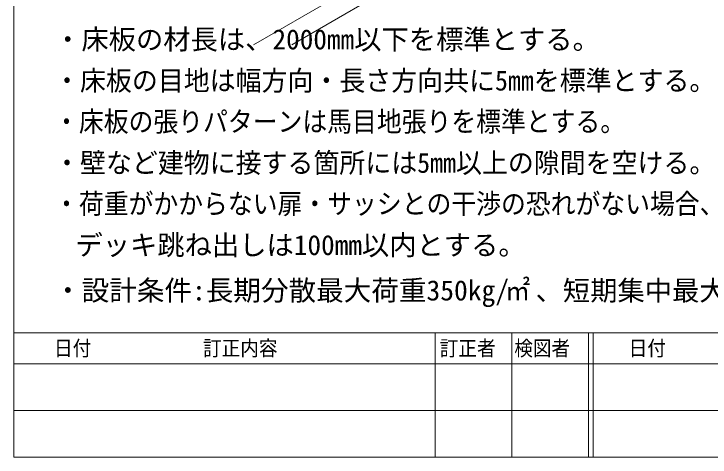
# Model space of a CAD drawing. Units: millimetres, scale not verified. Extents: x -12715 to 12220, y -3398 to 4210.
# Drawn here: x -3781 to -3417.6, y 2230.8 to 2462.4 of the extents above; entities that cross this region are included whole.
import ezdxf
from ezdxf.enums import TextEntityAlignment as Align

# ---------------------------------------------------------------- set-up
doc = ezdxf.new("R2010")
doc.units = ezdxf.units.MM
doc.header["$LTSCALE"] = 5.7
doc.linetypes.add('DASHED1', pattern=[1.8, 1.2, -0.6])
for name, color, linetype, lineweight in [('0-0_図枠', 7, 'Continuous', 9), ('0-2_文字', 4, 'Continuous', 9), ('0-4_一般', 4, 'DASHED1', 9)]:
    doc.layers.add(name, color=color, linetype=linetype, lineweight=lineweight)
doc.styles.add('ＭＳ ゴシック', font='')
doc.styles.get('ＭＳ ゴシック').set_extended_font_data('MS Gothic')

msp = doc.modelspace()

# ---------------------------------------------------------------- linework, layer by layer
at = {"layer": '0-0_図枠'}
for p, q in [((-3561.017, 2295.811), (-3561.017, 2230.811)), ((-3521.017, 2295.811), (-3521.017, 2230.811)), ((-3481.017, 2295.811), (-3481.017, 2230.811)), ((-3478.517, 2295.811), (-3478.517, 2230.811)), ((-3781.017, 2279.561), (-3181.017, 2279.561)), ((-3781.017, 2255.186), (-3181.017, 2255.186))]:
    msp.add_line(p, q, dxfattribs=at)
at = {"layer": '0-0_図枠', "color": 5}
for points in [[(-3781.016, 3595.811), (-1781.016, 3595.811), (-1781.016, 2295.811), (-3781.016, 2295.811)], [(-3781.017, 2295.811), (-1781.017, 2295.811), (-1781.017, 2230.811), (-3781.017, 2230.811)]]:
    msp.add_lwpolyline(points, close=True, dxfattribs=at)
at = {"layer": '0-4_一般', "linetype": 'Continuous'}
for p, q in [((-3508.77, 2531.306), (-3655.994, 2446.306)), ((-3488.77, 2531.306), (-3635.994, 2446.306))]:
    msp.add_line(p, q, dxfattribs=at)

# ---------------------------------------------------------------- texts
at = {"layer": '0-0_図枠', "style": 'ＭＳ ゴシック', "width": 0.9}
for s, p in [('日付\u3000\u3000\u3000\u3000\u3000\u3000訂正内容', (-3760.034, 2281.39)), ('訂正者\u3000検図者', (-3558.669, 2281.349)), ('日付\u3000\u3000\u3000\u3000\u3000\u3000訂正内容', (-3460.034, 2281.39))]:
    msp.add_text(s, height=7.918, dxfattribs=at).set_placement(p, align=Align.BOTTOM_LEFT)
at = {"layer": '0-2_文字', "style": 'ＭＳ ゴシック'}
for s, height, p in [('・床板の材長は、2000mm以下を標準とする。', 10.45, (-3760.05, 2440.726)), (' デッキ跳ね出しは100mm以内とする。', 10.45, (-3756.016, 2333.239)), ('・設計条件:長期分散最大荷重350kg/', 10.56, (-3760.05, 2309.477)), ('、短期集中最大荷重15', 10.45, (-3508.668, 2309.477))]:
    msp.add_text(s, height=height, dxfattribs=at).set_placement(p, align=Align.BOTTOM_LEFT)
for s, height, width, p in [('・床板の目地は幅方向・長さ方向共に5mmを標準とする。', 10.45, 0.95, (-3760.05, 2419.219)), ('・床板の張りパターンは馬目地張りを標準とする。', 10.56, 0.9, (-3760.05, 2397.713)), ('・壁など建物に接する箇所には5mm以上の隙間を空ける。', 10.45, 0.95, (-3760.05, 2376.226)), ('・荷重がかからない扉・サッシとの干渉の恐れがない場合、', 10.56, 0.9, (-3760.05, 2354.763)), ('㎡', 10.56, 0.9, (-3524.462, 2309.477))]:
    msp.add_text(s, height=height, dxfattribs=dict(at, width=width)).set_placement(p, align=Align.BOTTOM_LEFT)

doc.saveas('drawing.dxf')
